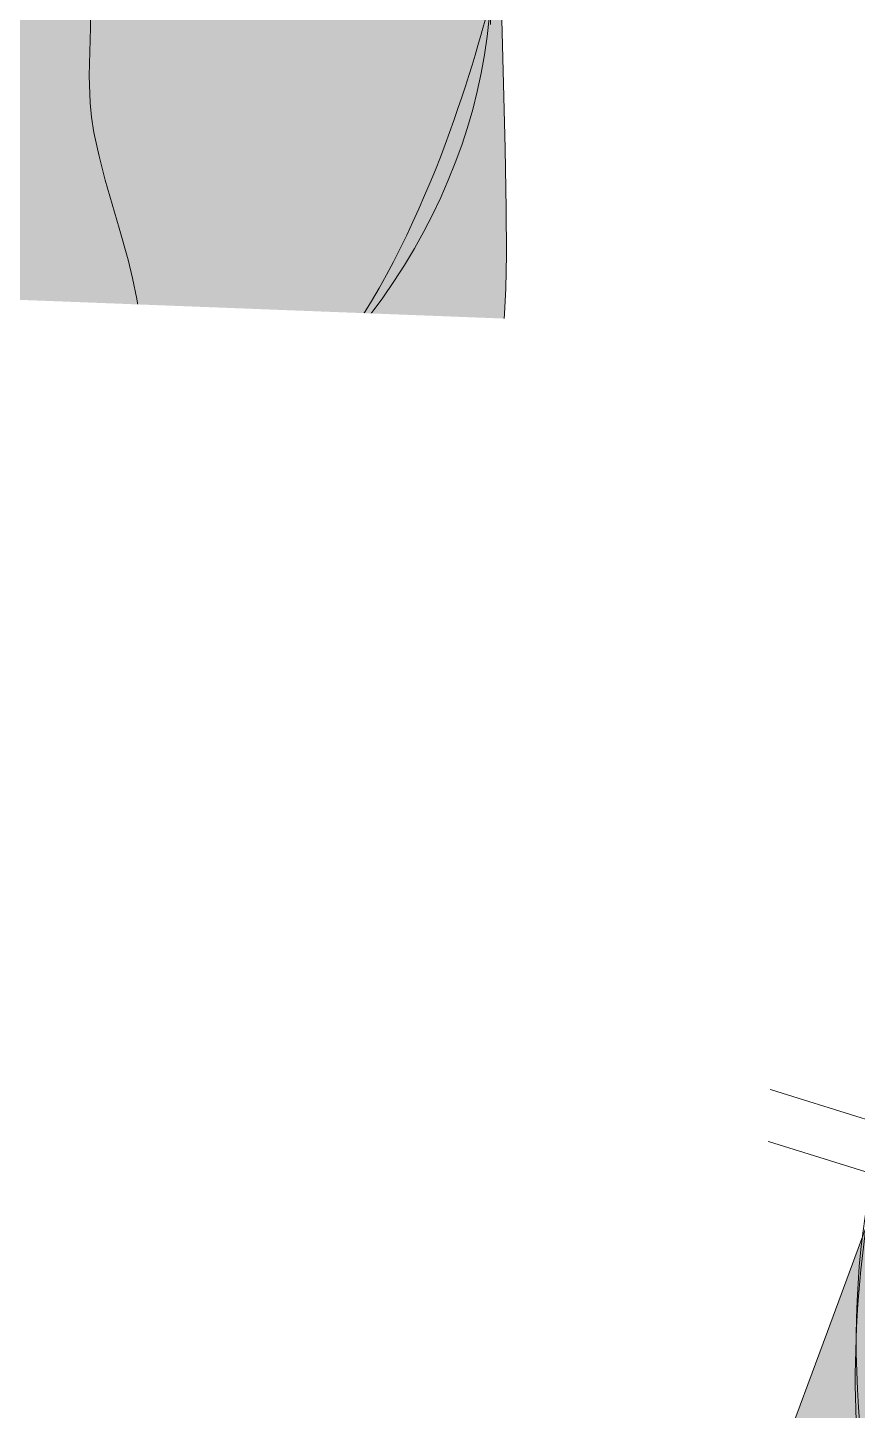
# Model space of a CAD drawing. Header units: millimetres. Extents: x 77934 to 82234, y 1754 to 48754.
# Drawn here: x 79927.8 to 80127.1, y 4141.5 to 4473.5 of the extents above; entities that cross this region are included whole.
import ezdxf

# ---------------------------------------------------------------- set-up
doc = ezdxf.new("R2010")
doc.units = ezdxf.units.MM
doc.header["$MEASUREMENT"] = 0
for name, color, linetype, lineweight in [('FURN-FREE', 1, 'Continuous', 0), ('PRES-FILL', 7, 'Continuous', 0), ('PRES-PEOP', 42, 'Continuous', 0)]:
    doc.layers.add(name, color=color, linetype=linetype, lineweight=lineweight)

# ---------------------------------------------------------------- blocks, each defined once
blk = doc.blocks.new('ANT')
at = {"color": 0, "linetype": 'ByBlock', "lineweight": -2}
for p, q in [((200.5109999999986, -183.8859999999968), (249.0679999999847, -236.3980000000092)), ((191.0699999999924, -191.3760000000084), (240.2560000000085, -244.5679999999966)), ((248.7309999999998, -244.874000000008), (248.7309999999852, -244.8850000000084))]:
    blk.add_line(p, q, dxfattribs=at)
at = {"color": 0, "linetype": 'ByBlock', "lineweight": -2, "extrusion": (0, 0, -1)}
for centre, radius, start, end in [((-244.6581340468256, -240.4625302021313), 6.000000000000006, 137.325825, 227.2958666666667), ((-244.6504633875156, -240.4851204502565), 6.000000000000004, 227.1111666666667, 317.2096027777778)]:
    blk.add_arc(centre, radius, start, end, dxfattribs=at)
blk.add_ellipse((6.022656809931505, -66.65119433997006), major_axis=(-253.4356479310827, 4.731426504006881), ratio=0.7101157289572861, start_param=3.141592653589793, end_param=4.71322896856858, dxfattribs=at)
blk = doc.blocks.new('*U12')
h = blk.add_hatch(color=7)
edge = h.paths.add_edge_path()
edge.add_arc((-189.523069857958, 3.894953851107857), 436.8134136936625, 323.9445916666667, 358.8295111111111)
edge.add_line((247.1991972945689, -5.028036447503837), (248.1122242495794, -5.046691238021594))
edge.add_arc((-201.1721346928398, -2.019808004086372), 449.2945550665203, 359.6139972222223, 394.4989166666667)
edge.add_ellipse((178.4381762329613, 231.508381563428), major_axis=(-9.330090363337066, 20.94804797271573), ratio=0.9239178866150756, start_angle=1.272221872585407e-14, end_angle=89.06783611111112)
edge.add_line((158.9346738031709, 223.2300806680141), (158.9509580197864, 223.2407149623905))
edge.add_arc((-738.9849474954881, -123.8838094883686), 962.6963830246393, 18.352088268259195, 21.135530555555476, ccw=False)
edge.add_line((174.7483423471513, 179.2264030120568), (174.8475005683376, 179.2592964940268))
edge.add_line((174.8475005683376, 179.2592964940268), (174.7632560480815, 179.1814415873669))
edge.add_arc((-738.9849474954881, -123.8838094883686), 962.6963830246393, 12.01740000000001, 18.349268978559394, ccw=False)
edge.add_line((202.6133815910016, 76.5579839336715), (202.6133855943626, 76.55796512744564))
edge.add_ellipse((185.3627297544026, 78.62026789308584), major_axis=(-11.42001704835106, 18.85645010637373), ratio=0.7101413615132938, start_angle=130.3415222222222, end_angle=240.9620472222222, ccw=False)
edge.add_line((182.548972090568, 60.23238496079284), (182.7609163116595, 60.28017894513323))
edge.add_ellipse((-70.28633080801956, 3.22126388597826), major_axis=(259.9547020407176, -4.853131661300873), ratio=0.9615384615384597, start_angle=14.30533888888888, end_angle=36.56680948074337)
edge.add_line((141.2796922553734, 148.2373896328063), (141.2795005683292, 148.2372964940296))
edge.add_line((141.2795005683292, 148.2372964940296), (141.2796552746968, 148.2374394665385))
edge.add_ellipse((-70.28633080801956, 3.22126388597826), major_axis=(259.9547020407176, -4.853131661300873), ratio=0.9615384615384597, start_angle=36.56682350138795, end_angle=90)
edge.add_line((-65.61985805676068, 253.1777081558976), (-65.61938136247227, 253.1770107808261))
edge.add_ellipse((-70.28585411373206, 3.220566510921344), major_axis=(-4.666472751250969, -249.9564442699204), ratio=0.7200000000000008, start_angle=180, end_angle=270.0477989558357)
edge.add_line((-250.2583243620596, 6.371899793577404), (-250.2582958129464, 6.373381804273564))
edge.add_line((-250.2582958129406, 6.373381804252858), (-250.2583502784364, 6.370465271509602))
edge.add_line((-250.2583502784393, 6.370465271513389), (-250.2583243620558, 6.37189979357032))
edge.add_ellipse((-70.29369377163857, 2.800639684093767), major_axis=(-4.731426504006924, -253.4356479310827), ratio=0.710115728957286, start_angle=269.9522072734702, end_angle=360)
edge.add_line((-75.02512027564444, -250.6350082469871), (-75.02560038452975, -250.6345009173383))
edge.add_ellipse((-70.35912763326996, -0.6780566474189982), major_axis=(259.9547020407176, -4.853131661300873), ratio=0.9615384615384597, start_angle=270, end_angle=346.0807666666667)
edge.add_line((180.8396707460943, -65.5166733845399), (182.3148174292173, -65.89743086454109))
edge.add_ellipse((185.5519017692131, -84.89032965886872), major_axis=(-12.11588146826803, -18.41705503726557), ratio=0.7751110379519798, start_angle=119.0379527777778, end_angle=230.2780611111111, ccw=False)
edge.add_line((203.9136546580557, -84.16156648722244), (203.913648516741, -84.16158838126285))
edge.add_arc((-731.6230369943642, 178.2582157786528), 971.6445047199423, 335.21311689757607, 344.3310916666667, ccw=False)
edge.add_line((150.507241983214, -229.0981570245494), (150.5065005683336, -229.1007035059738))
edge.add_line((150.5065005683336, -229.1007035059738), (150.5061343833841, -229.1005555235897))
edge.add_line((150.5061343833841, -229.1005555235897), (150.5055005683334, -229.0987035059807))
edge.add_line((150.5055005683334, -229.0987035059807), (150.5383184758211, -228.9914209545095))
edge.add_ellipse((169.6711985432821, -238.089789751888), major_axis=(19.0190367966044, -9.336634261293678), ratio=0.7660621444968635, start_angle=180.9321638888889, end_angle=270)
edge.add_line((162.5187564786829, -252.659553866557), (163.6179454810781, -253.1991566765646))
at = {"color": 0}
blk.add_rational_spline([(163.6179454810836, -253.1991566765646), (244.3956380618656, -142.2440036543121), (247.1991972945671, -5.028036447503837), (247.6557107720746, -5.037363842769992), (248.1122242495794, -5.046691238021594), (249.0632559276291, 136.1162228151952), (169.1080861778337, 252.4564290876733), (150.0661567962443, 243.9753090432933), (158.93467380316, 223.2300806680141), (158.9428159114777, 223.2353978152096), (158.9509580197864, 223.2407149623905), (167.3843117158976, 201.425456879937), (174.7483423471567, 179.2264030120568), (174.7979214577445, 179.2428497530345), (174.8475005683376, 179.2592964940268), (174.8053783082105, 179.2203690406895), (174.7632560480815, 179.1814415873669), (191.5264878288363, 128.6399398121866), (202.6133815910052, 76.5579839336715), (202.6133835926821, 76.55797453057312), (202.6133855943626, 76.55796512744564), (207.6479790385383, 47.05271919770166), (182.5489720905607, 60.23238496079284), (182.6549442011146, 60.25628195295576), (182.7609163116595, 60.28017894513323), (171.0129643532546, 108.169977247002), (141.2796922553671, 148.2373896328063), (141.2795964118504, 148.2373430634179), (141.2795005683292, 148.2372964940296), (141.279577921513, 148.2373679802695), (141.2796552746968, 148.2374394665385), (65.21804999950018, 250.7350764623698), (-65.61985805676886, 253.1777081558976), (-65.61961970961602, 253.1773594683618), (-65.61938136247227, 253.1770107808261), (-245.7382225845531, 256.5396752922825), (-250.2583243620556, 6.37189979357936), (-250.2583100890397, 6.372640798916109), (-250.2582958129451, 6.373381804252858), (-250.2583230456876, 6.37192353788123), (-250.2583502784364, 6.370465271509602), (-250.2583373217258, 6.371182532544481), (-250.2583243620556, 6.37189979357936), (-255.1439419148483, -247.2723441011622), (-75.02512027564535, -250.6350082469871), (-75.02536033008619, -250.6347545821627), (-75.02560038452975, -250.6345009173383), (128.3684962364832, -254.4316945140599), (180.8396707460925, -65.51667338452535), (181.5772440876553, -65.70705212453322), (182.3148174292173, -65.89743086454109), (209.2685806552236, -53.96520079177571), (203.9136546580557, -84.16156648722244), (203.9136515873979, -84.16157743423537), (203.913648516741, -84.16158838126285), (182.9888989878018, -158.7591245014191), (150.5072419832268, -229.0981570245494), (150.5068712757729, -229.0994302652543), (150.5065005683336, -229.1007035059738), (150.5063174758589, -229.1006295147963), (150.5061343833841, -229.1005555235897), (150.5058174758578, -229.0996295147779), (150.5055005683334, -229.0987035059807), (150.5219095220764, -229.0450622302305), (150.5383184758211, -228.9914209545095), (143.8066565910885, -243.4735979856196), (162.518756478692, -252.6595538665715), (163.0683509798801, -252.9293552715681), (163.6179454810836, -253.1991566765646)], [1, 0.954018458761833, 1, 1, 1, 0.954018458761833, 1, 0.7128353987122346, 1, 1, 1, 0.9997050096312174, 1, 1, 1, 1, 1, 0.9984737766805626, 1, 1, 1, 0.5691322564512941, 1, 1, 1, 0.9811892478442809, 1, 1, 1, 1, 1, 0.8932412642455915, 1, 1, 1, 0.7068117680607829, 1, 0.9999999999957255, 1, 1, 1, 0.999999999995883, 1, 0.7068118065158087, 1, 1, 1, 0.7875766260787885, 1, 1, 1, 0.5646781698281227, 1, 1, 1, 0.9968360298930732, 1, 1, 1, 1, 1, 1, 1, 1, 1, 0.7128353987122346, 1, 1, 1], degree=2, knots=[0, 0, 0, 0.03448275862068965, 0.03448275862068965, 0.06896551724137931, 0.06896551724137931, 0.1034482758620689, 0.1034482758620689, 0.1379310344827586, 0.1379310344827586, 0.1724137931034482, 0.1724137931034482, 0.2068965517241378, 0.2068965517241378, 0.2241379310344826, 0.2241379310344826, 0.2413793103448275, 0.2413793103448275, 0.2758620689655172, 0.2758620689655172, 0.3103448275862069, 0.3103448275862069, 0.3448275862068964, 0.3448275862068964, 0.3793103448275861, 0.3793103448275861, 0.4137931034482755, 0.4137931034482755, 0.4310344827586206, 0.4310344827586206, 0.4482758620689654, 0.4482758620689654, 0.4827586206896549, 0.4827586206896549, 0.5172413793103448, 0.5172413793103448, 0.5517241379310345, 0.5517241379310345, 0.5862068965517239, 0.5862068965517239, 0.6206896551724138, 0.6206896551724138, 0.6551724137931033, 0.6551724137931033, 0.6896551724137929, 0.6896551724137929, 0.7241379310344825, 0.7241379310344825, 0.7586206896551724, 0.7586206896551724, 0.7931034482758622, 0.7931034482758622, 0.8275862068965517, 0.8275862068965517, 0.8620689655172412, 0.8620689655172412, 0.8965517241379309, 0.8965517241379309, 0.9051724137931034, 0.9051724137931034, 0.9137931034482757, 0.9137931034482757, 0.9224137931034483, 0.9224137931034483, 0.9310344827586206, 0.9310344827586206, 0.9655172413793103, 0.9655172413793103, 1, 1, 1], dxfattribs=at)
at = {"color": 0, "linetype": 'Continuous', "lineweight": 0, "rotation": 270}
blk.add_blockref('ANT', (-3.642499431667602, 8.823296494025271), dxfattribs=at)
blk = doc.blocks.new('SERIES 7')
at = {"color": 0, "linetype": 'Continuous', "lineweight": 0, "rotation": 89.99999999999997}
blk.add_blockref('*U12', (-5.046691238036146, -248.112224249594), dxfattribs=at)
blk = doc.blocks.new('ANT_5')
at = {"color": 0, "linetype": 'ByBlock', "lineweight": -2}
for p, q in [((-190.0079999999871, -176.9709999999905), (-240.1239999999962, -227.2659999999887)), ((-180.8859999999913, -184.8449999999866), (-231.6219999999958, -235.7579999999725)), ((-240.1019999999844, -235.7509999999747), (-240.1239999999889, -235.7599999999802))]:
    blk.add_line(p, q, dxfattribs=at)
for centre, radius, start, end in [((-235.875985219478, -231.4913881488319), 6.000000000000006, 135.1867472222222, 225.1567888888889), ((-235.8691630908143, -231.5142489644932), 6.000000000000013, 224.9720888888888, 315.070525)]:
    blk.add_arc(centre, radius, start, end, dxfattribs=at)
at = {"color": 0, "linetype": 'ByBlock', "lineweight": -2, "extrusion": (0, 0, -1)}
blk.add_ellipse((5.602729983089375, -66.64335468206264), major_axis=(-249.9564442699205, 4.666472751250936), ratio=0.7200000000000008, start_param=4.7115489922008, end_param=6.283185307179586, dxfattribs=at)
blk = doc.blocks.new('*U27')
h = blk.add_hatch(color=7)
edge = h.paths.add_edge_path()
edge.add_arc((-189.5230698579689, 3.894953851100581), 436.8134136936624, 323.9445916666667, 358.8295111111111)
edge.add_line((247.1991972945689, -5.028036447518389), (248.1122242495767, -5.046691238021594))
edge.add_arc((-201.1721346928243, -2.019808004093647), 449.2945550665203, 359.6139972222223, 394.4989166666667)
edge.add_ellipse((178.4381762329431, 231.5083815634353), major_axis=(-9.330090363337064, 20.94804797271574), ratio=0.9239178866150759, start_angle=1.272221872585407e-14, end_angle=89.06783611111112)
edge.add_line((158.93467380316, 223.2300806680214), (158.9509580197919, 223.2407149623832))
edge.add_arc((-738.9849474954826, -123.8838094883904), 962.6963830246397, 18.352088268259195, 21.135530555555476, ccw=False)
edge.add_line((174.7483423471422, 179.2264030120641), (174.8475005683285, 179.2592964940268))
edge.add_line((174.8475005683285, 179.2592964940268), (174.7632560480706, 179.1814415873596))
edge.add_arc((-738.9849474954826, -123.8838094883904), 962.6963830246397, 12.01740000000001, 18.349268978559394, ccw=False)
edge.add_line((202.6133815909998, 76.55798393366422), (202.6133855943626, 76.55796512743837))
edge.add_ellipse((185.3627297544008, 78.62026789307856), major_axis=(-11.42001704835106, 18.85645010637373), ratio=0.7101413615132938, start_angle=130.3415222222222, end_angle=240.9620472222222, ccw=False)
edge.add_line((182.5489720905607, 60.23238496079284), (182.7609163116576, 60.28017894514051))
edge.add_ellipse((-70.28633080802683, 3.221263885985536), major_axis=(259.9547020407176, -4.853131661300836), ratio=0.96153846153846, start_angle=14.30533888888888, end_angle=36.56680948074337)
edge.add_line((141.2796922553825, 148.2373896328063), (141.2795005683292, 148.2372964940369))
edge.add_line((141.2795005683292, 148.2372964940369), (141.2796552746877, 148.2374394665385))
edge.add_ellipse((-70.28633080802683, 3.221263885985536), major_axis=(259.9547020407176, -4.853131661300836), ratio=0.96153846153846, start_angle=36.56682350138795, end_angle=90)
edge.add_line((-65.6198580567725, 253.177708155883), (-65.61938136247045, 253.1770107808406))
edge.add_ellipse((-70.28585411375389, 3.220566510943172), major_axis=(-4.666472751250965, -249.9564442699204), ratio=0.7200000000000008, start_angle=180, end_angle=270.0477989558357)
edge.add_line((-250.2583243620651, 6.371899793584676), (-250.2582958129518, 6.373381804280837))
edge.add_line((-250.2582958129497, 6.373381804252858), (-250.25835027844, 6.370465271502326))
edge.add_line((-250.2583502784612, 6.370465271535213), (-250.2583243620776, 6.371899793592144))
edge.add_ellipse((-70.29369377164403, 2.800639684101043), major_axis=(-4.731426504006919, -253.4356479310828), ratio=0.7101157289572858, start_angle=269.9522072734702, end_angle=360)
edge.add_line((-75.02512027566263, -250.6350082470017), (-75.02560038452793, -250.6345009173456))
edge.add_ellipse((-70.3591276332736, -0.6780566474044463), major_axis=(259.9547020407176, -4.853131661300836), ratio=0.96153846153846, start_angle=270, end_angle=346.0807666666667)
edge.add_line((180.8396707460925, -65.51667338453262), (182.3148174292, -65.89743086455564))
edge.add_ellipse((185.5519017691986, -84.89032965885417), major_axis=(-12.11588146826803, -18.41705503726558), ratio=0.7751110379519798, start_angle=119.0379527777778, end_angle=230.2780611111111, ccw=False)
edge.add_line((203.9136546580557, -84.16156648722244), (203.9136485167401, -84.16158838125557))
edge.add_arc((-731.623036994366, 178.2582157786455), 971.6445047199425, 335.213116897576, 344.3310916666666, ccw=False)
edge.add_line((150.507241983214, -229.0981570245422), (150.5065005683282, -229.1007035059738))
edge.add_line((150.5065005683282, -229.1007035059738), (150.506134383395, -229.1005555235824))
edge.add_line((150.506134383395, -229.1005555235824), (150.5055005683098, -229.0987035059807))
edge.add_line((150.5055005683098, -229.0987035059807), (150.5383184758102, -228.9914209545022))
edge.add_ellipse((169.6711985432776, -238.0897897518807), major_axis=(19.01903679660439, -9.336634261293677), ratio=0.7660621444968636, start_angle=180.9321638888889, end_angle=270)
edge.add_line((162.5187564786902, -252.6595538665497), (163.6179454810772, -253.1991566765719))
at = {"color": 0}
blk.add_rational_spline([(163.6179454810772, -253.1991566765864), (244.3956380618474, -142.2440036543194), (247.1991972945543, -5.028036447518389), (247.6557107720728, -5.037363842769992), (248.1122242495767, -5.046691238021594), (249.0632559276128, 136.1162228152025), (169.1080861778319, 252.4564290876879), (150.0661567962234, 243.9753090432933), (158.9346738031454, 223.2300806680287), (158.9428159114759, 223.2353978152023), (158.9509580197919, 223.2407149623832), (167.3843117158976, 201.4254568799224), (174.7483423471713, 179.2264030120423), (174.7979214577354, 179.2428497530418), (174.8475005683285, 179.2592964940268), (174.805378308185, 179.2203690406895), (174.7632560480706, 179.1814415873596), (191.5264878288435, 128.6399398121794), (202.6133815910143, 76.55798393365694), (202.6133835926739, 76.55797453055857), (202.6133855943626, 76.55796512743837), (207.6479790385492, 47.05271919769439), (182.5489720905607, 60.23238496080012), (182.6549442011019, 60.25628195297031), (182.7609163116576, 60.28017894514051), (171.0129643532564, 108.1699772469947), (141.279692255368, 148.237389632799), (141.2795964118559, 148.2373430634252), (141.2795005683292, 148.2372964940369), (141.2795779214939, 148.2373679802913), (141.2796552746877, 148.2374394665385), (65.21804999948654, 250.7350764623843), (-65.6198580567725, 253.1777081558976), (-65.6196197096142, 253.1773594683618), (-65.61938136247045, 253.1770107808406), (-245.7382225845504, 256.5396752922825), (-250.2583243620611, 6.37189979357936), (-250.2583100890479, 6.372640798967041), (-250.2582958129497, 6.373381804281962), (-250.2583230456949, 6.37192353788123), (-250.25835027844, 6.370465271502326), (-250.2583373217494, 6.371182532588136), (-250.2583243620611, 6.37189979357936), (-255.1439419148665, -247.2723441011403), (-75.02512027564808, -250.6350082469871), (-75.02536033009528, -250.63475458217), (-75.02560038452793, -250.6345009173456), (128.3684962364641, -254.4316945140672), (180.8396707460925, -65.51667338452535), (181.5772440876462, -65.70705212454777), (182.3148174292, -65.89743086455564), (209.2685806552181, -53.96520079176116), (203.9136546580557, -84.16156648722244), (203.9136515874125, -84.16157743424264), (203.9136485167401, -84.16158838125557), (182.9888989878091, -158.7591245014555), (150.5072419832431, -229.098157024564), (150.5068712757638, -229.0994302652543), (150.5065005683282, -229.1007035059738), (150.5063174758543, -229.100629514789), (150.506134383395, -229.1005555235824), (150.5058174758742, -229.0996295147925), (150.5055005683098, -229.0987035059807), (150.5219095220673, -229.0450622302451), (150.5383184758102, -228.9914209545022), (143.8066565910704, -243.4735979856196), (162.5187564786902, -252.659553866557), (163.0683509798837, -252.9293552715608), (163.6179454810772, -253.1991566765864)], [1, 0.954018458761833, 1, 1, 1, 0.954018458761833, 1, 0.7128353987122346, 1, 1, 1, 0.9997050096312174, 1, 1, 1, 1, 1, 0.9984737766805626, 1, 1, 1, 0.5691322564512941, 1, 1, 1, 0.9811892478442809, 1, 1, 1, 1, 1, 0.8932412642455915, 1, 1, 1, 0.7068117680607829, 1, 0.9999999999957255, 1, 1, 1, 0.999999999995883, 1, 0.7068118065158087, 1, 1, 1, 0.7875766260787885, 1, 1, 1, 0.5646781698281227, 1, 1, 1, 0.9968360298930732, 1, 1, 1, 1, 1, 1, 1, 1, 1, 0.7128353987122346, 1, 1, 1], degree=2, knots=[0, 0, 0, 0.03448275862068965, 0.03448275862068965, 0.06896551724137931, 0.06896551724137931, 0.1034482758620689, 0.1034482758620689, 0.1379310344827586, 0.1379310344827586, 0.1724137931034482, 0.1724137931034482, 0.2068965517241378, 0.2068965517241378, 0.2241379310344826, 0.2241379310344826, 0.2413793103448275, 0.2413793103448275, 0.2758620689655172, 0.2758620689655172, 0.3103448275862069, 0.3103448275862069, 0.3448275862068964, 0.3448275862068964, 0.3793103448275861, 0.3793103448275861, 0.4137931034482755, 0.4137931034482755, 0.4310344827586206, 0.4310344827586206, 0.4482758620689654, 0.4482758620689654, 0.4827586206896549, 0.4827586206896549, 0.5172413793103448, 0.5172413793103448, 0.5517241379310345, 0.5517241379310345, 0.5862068965517239, 0.5862068965517239, 0.6206896551724138, 0.6206896551724138, 0.6551724137931033, 0.6551724137931033, 0.6896551724137929, 0.6896551724137929, 0.7241379310344825, 0.7241379310344825, 0.7586206896551724, 0.7586206896551724, 0.7931034482758622, 0.7931034482758622, 0.8275862068965517, 0.8275862068965517, 0.8620689655172412, 0.8620689655172412, 0.8965517241379309, 0.8965517241379309, 0.9051724137931034, 0.9051724137931034, 0.9137931034482757, 0.9137931034482757, 0.9224137931034483, 0.9224137931034483, 0.9310344827586206, 0.9310344827586206, 0.9655172413793103, 0.9655172413793103, 1, 1, 1], dxfattribs=at)
at = {"color": 0, "linetype": 'Continuous', "lineweight": 0, "rotation": 270}
blk.add_blockref('ANT_5', (-3.642499431676697, 8.823296494025271), dxfattribs=at)
blk = doc.blocks.new('SERIES 7_5')
at = {"color": 0, "linetype": 'Continuous', "lineweight": 0, "rotation": 89.99999999999997}
blk.add_blockref('*U27', (-5.046691238014319, -248.1122242496203), dxfattribs=at)
blk = doc.blocks.new('*U46')
at = {"layer": 'PRES-FILL', "linetype": 'ByBlock', "lineweight": -2}
h = blk.add_hatch(color=0, dxfattribs=at)
edge = h.paths.add_edge_path(flags=16)
edge.add_spline(control_points=[(-239.9524863308998, -161.0124088863231), (-239.2212068480148, -157.9110122816201), (-235.7149674933871, -154.085007166912), (-231.4126016438286, -150.0678667386237)], knot_values=[0, 0, 0, 0, 1, 1, 1, 1], degree=3, periodic=0)
edge.add_spline(control_points=[(-231.4126016438286, -150.0678667386237), (-224.747478510214, -137.8873331370123), (-218.2168042378744, -120.9757911663764), (-212.9241151692513, -126.0238091647479), (-207.8294236050142, -130.8829827112495), (-221.6645183844721, -140.966032833996), (-231.4126016438286, -150.0678667386237)], knot_values=[0, 0, 0, 0, 0.5095306753181346, 0.5095306753181346, 0.5095306753181346, 1, 1, 1, 1], degree=3, periodic=0)
edge.add_spline(control_points=[(-231.4126016438286, -150.0678667386237), (-234.2634168511113, -155.2777405440429), (-237.1388288752505, -159.6220975622564), (-239.9524863308998, -161.0124088863231)], knot_values=[0, 0, 0, 0, 1, 1, 1, 1], degree=3, periodic=0)
edge.add_spline(control_points=[(-239.9524863308998, -161.0124088863231), (-240.4032948050772, -162.9243124796049), (-239.7995365345687, -164.5608434287278), (-237.6776202227775, -165.7970222715376), (-220.977602491068, -175.5260622344504), (-203.960532280882, -185.4105026725156), (-186.754640152687, -194.685188583011), (-165.7502890488358, -206.0074006364011), (-144.8794356574554, -217.2609508401802), (-123.706836066809, -228.347149891968), (-103.5585007293839, -238.8970332521858), (-83.22230879989365, -250.0971559124737), (-60.75444813868762, -254.0934469609347), (-41.52798461100519, -257.5132004144398), (-21.98663363652213, -256.6827756325074), (-2.596294969359406, -256.3408671001816), (28.41673173792424, -255.794016494503), (59.45060442158683, -254.550764911939), (90.46306334774818, -254.0345243147021), (105.6249305891915, -253.7821363496332), (120.7877924816694, -254.9773984175699), (135.965280802131, -254.8931982903596), (154.5731156177726, -254.7899676354718), (172.1756785241078, -249.7708860747807), (189.863224886305, -240.462515105799), (222.5493998694619, -223.2608616897487), (249.7377119496769, -199.4903996830835), (261.5771928007607, -166.3757141015521), (269.6959013162368, -143.667921150336), (274.2707815196873, -120.8124063957366), (277.2513511636771, -97.42887154799246), (279.9169243905862, -76.51658568152925), (282.544114359006, -55.6095876408508), (285.0801855604523, -34.6817727486341), (288.1441489075742, -9.397759536208468), (291.1702784961044, 15.92754356788646), (293.5174693979652, 41.24678919529833), (295.291479945723, 60.38311456500378), (288.6375423779427, 79.20723903452745), (283.8079663851559, 98.16471077263122), (277.738679998828, 121.9884015710995), (270.8581083010422, 144.137345592113), (257.601952323027, 165.8287476761179), (244.4625023318895, 187.3291806367197), (226.3771582845666, 202.3113405306067), (204.7464937032964, 214.6055595702783), (183.8774473086542, 226.4668977441615), (163.0073696804047, 235.5725983305601), (140.1769944213611, 240.0180476983078), (107.0139216010857, 246.4754431387701), (73.74603251859298, 250.5958459202666), (40.34001843103124, 253.8846339691809), (15.28444376750213, 256.3513297652098), (-9.983324563715541, 257.5248594804289), (-35.20328793875251, 256.8048737118079), (-42.95128906430728, 256.5836818542448), (-51.55446082194703, 255.1478518421209), (-57.30015453588749, 249.6527203701116), (-77.55153934473856, 230.2844721557049), (-94.51446210323229, 209.6583913911454), (-113.4410824717334, 190.075542282153), (-133.4092552517077, 169.4150277835579), (-154.2033612236264, 149.3929533135233), (-173.9658345113148, 128.4651054239803), (-176.3620192949347, 125.9276198604639), (-176.7147552291817, 122.0470801973424), (-178.7305124079348, 119.1400444218889), (-180.8020494603334, 116.1525653816352), (-183.3955042560019, 113.6501951823739), (-186.2330924041507, 111.4249211487768), (-196.9490558517491, 103.0213213448442), (-213.0673644037006, 106.2023339232837), (-224.2204950171663, 96.98185802936496), (-238.6672208439259, 85.03851298583322), (-247.1651264564462, 68.61944543175923), (-253.7261879291736, 53.38625858772139), (-260.656671001967, 37.29536475795612), (-260.1999008536804, 13.98035777156474), (-254.9727570413415, -2.205602814268786), (-248.0791697845834, -23.55174052114307), (-206.7754332566383, 57.99489246275334), (-197.4728358368648, 43.3084751542192), (-192.176906299138, 34.94755962508498), (-209.4407440059704, 11.60212918152683), (-201.0816007402982, 1.716403765734867), (-199.7384243900788, 0.1279308611265151), (-196.9210028814568, -2.971730811244925), (-195.2018622719143, -1.513076489689411), (-172.4497696709968, 17.79159121042176), (-145.7242768354172, 43.5042753558082), (-141.3350861032268, 69.0592220172839), (-140.1769798368969, 75.8020011922199), (-141.389030323664, 83.03279752854723), (-144.255079560452, 90.31928122138197)], knot_values=[0, 0, 0, 0, 0.004098381531734696, 0.004098381531734696, 0.004098381531734696, 0.03635368013720219, 0.03635368013720219, 0.03635368013720219, 0.07572982011414187, 0.07572982011414187, 0.07572982011414187, 0.1132010653974124, 0.1132010653974124, 0.1132010653974124, 0.14526640270913, 0.14526640270913, 0.14526640270913, 0.1965519000639748, 0.1965519000639748, 0.1965519000639748, 0.2216251747810174, 0.2216251747810174, 0.2216251747810174, 0.25236539637566, 0.25236539637566, 0.25236539637566, 0.3091726121130702, 0.3091726121130702, 0.3091726121130702, 0.3481271264153437, 0.3481271264153437, 0.3481271264153437, 0.3829647993414165, 0.3829647993414165, 0.3829647993414165, 0.4250540564899624, 0.4250540564899624, 0.4250540564899624, 0.4568651827461615, 0.4568651827461615, 0.4568651827461615, 0.4968419500255261, 0.4968419500255261, 0.4968419500255261, 0.5364667654958765, 0.5364667654958765, 0.5364667654958765, 0.5746963866582342, 0.5746963866582342, 0.5746963866582342, 0.630228181300859, 0.630228181300859, 0.630228181300859, 0.6718787961638446, 0.6718787961638446, 0.6718787961638446, 0.6846745725113127, 0.6846745725113127, 0.6846745725113127, 0.7297748169105458, 0.7297748169105458, 0.7297748169105458, 0.7773569765908894, 0.7773569765908894, 0.7773569765908894, 0.78312627708974, 0.78312627708974, 0.78312627708974, 0.7890552252170661, 0.7890552252170661, 0.7890552252170661, 0.8114455046014806, 0.8114455046014806, 0.8114455046014806, 0.8404477855449914, 0.8404477855449914, 0.8404477855449914, 0.8710830444871903, 0.8710830444871903, 0.8710830444871903, 0.9114849997865957, 0.9114849997865957, 0.9114849997865957, 0.9344856628054873, 0.9344856628054873, 0.9344856628054873, 0.9381814897131244, 0.9381814897131244, 0.9381814897131244, 0.9870941822375215, 0.9870941822375215, 0.9870941822375215, 1, 1, 1, 1], degree=3, periodic=0)
edge.add_line((-144.255079560452, 90.31928122138197), (-95.31612511958883, 113.2414254034957))
edge.add_spline(control_points=[(-95.31612511958883, 113.2414254034957), (-73.79272867241707, 123.3226051567181), (-52.03402328233915, 132.8844799221697), (-30.0334711214191, 141.9146900501219), (-6.674303095338473, 151.5025492159621), (20.98957123037508, 144.8923246508639), (45.61527358014973, 138.9913765835518), (58.97043579228102, 135.7911381690355), (71.61061726711068, 132.0110950033704), (82.34120677545525, 120.637196407959), (90.66936752237689, 111.8097544721968), (94.78006318725784, 102.2058977594279), (95.48042894361606, 91.60739822073083)], knot_values=[0, 0, 0, 0, 0.3242048070790112, 0.3242048070790112, 0.3242048070790112, 0.6684304659642469, 0.6684304659642469, 0.6684304659642469, 0.8551130404015013, 0.8551130404015013, 0.8551130404015013, 1, 1, 1, 1], degree=3, periodic=0)
edge.add_line((95.48042894361606, 91.60739822073083), (96.04298071459925, 83.0944110700948))
edge.add_spline(control_points=[(96.04298071459925, 83.0944110700948), (82.26625688535205, 83.50662463964545), (68.43307370899129, 82.7950343824341), (54.3888899844651, 76.20992686519457), (36.39102424858083, 67.770997036685), (25.88419175099625, 56.3633295394684), (14.54979706520226, 39.72071040702576), (2.985574218556394, 22.74062794685597), (-3.426805924797918, 5.507174289465183), (-4.858945993070847, -11.86881220420764), (-6.140735119391138, -27.42060845739616), (-2.597705011818107, -43.15895750903292), (9.226037338631613, -59.14840762733365), (19.56657311867821, -73.13209199310222), (32.29822144419359, -77.0210520363471), (44.8119480754267, -83.54295276748599), (54.3577180379616, -88.51801462819276), (74.17222895972009, -81.21134401648305), (76.7266228377166, -91.58238122421608), (78.03122683460879, -96.87917460840254), (74.46627252651979, -102.5621957618132), (72.8897972476534, -107.9475888007291), (68.91827490326614, -121.5146957984689), (72.48459253994861, -137.8431872470246), (59.6269040072093, -148.162834997609), (41.66772113882507, -162.5769686592685), (20.45791926366201, -153.7455782445759), (1.22366967909511, -157.5147138919274), (-16.03507997663564, -160.896731384797), (-33.6338141730148, -168.8618674341415), (-50.56368662166005, -169.1227630973735), (-78.1081714659731, -169.5472339055559), (-102.4511716447341, -142.6508810736559), (-128.7039567292286, -132.3806935725152), (-153.1093946709525, -122.8331951680302), (-181.3577003890759, -117.7178796278313), (-205.3418513705556, -108.5033554362453), (-229.9704173450182, -99.0412520183163), (-230.6249537844033, -40.50484273326583), (-248.3572336145307, -38.18923861795338), (-250.3143522600976, -37.93366448803863), (-254.5140487485123, -40.71043529809685), (-256.145673254995, -42.89104730190593), (-261.311568188712, -49.79509443913412), (-254.6454996634247, -73.93077895756869), (-257.6565244524791, -71.65543706832977), (-261.7004528053012, -68.59956067318853), (-266.3073291088895, -46.45354048759327), (-273.404001993511, -36.3206696355337), (-276.2275149867437, -32.28916177614883), (-281.8691634543156, -20.97848918188538), (-284.7092405751155, -25.87623831439123), (-289.8915543205867, -34.81320430935011), (-291.2073110859483, -43.97704213649558), (-291.4669513858153, -53.13588879049348), (-292.1272987534894, -76.42973139468813), (-293.7031375529896, -99.68674977481714), (-279.4779087040315, -123.5510290288221), (-269.2669864230202, -140.6808976124885), (-255.6097869407431, -151.9757691284467), (-244.0835488535049, -160.6457718901074), (-242.7287510102933, -161.6648468869389), (-241.3482166776394, -161.7020805101056), (-239.9524863308998, -161.0124088863231)], knot_values=[0, 0, 0, 0, 0.0445675321191511, 0.0445675321191511, 0.0445675321191511, 0.1016815997639398, 0.1016815997639398, 0.1016815997639398, 0.1599537725823565, 0.1599537725823565, 0.1599537725823565, 0.2121083342373425, 0.2121083342373425, 0.2121083342373425, 0.2577204674264914, 0.2577204674264914, 0.2577204674264914, 0.2925144935189276, 0.2925144935189276, 0.2925144935189276, 0.3102848248294786, 0.3102848248294786, 0.3102848248294786, 0.3550525854241348, 0.3550525854241348, 0.3550525854241348, 0.4175826737119677, 0.4175826737119677, 0.4175826737119677, 0.4736904586800346, 0.4736904586800346, 0.4736904586800346, 0.5649764407445235, 0.5649764407445235, 0.5649764407445235, 0.6498388415546573, 0.6498388415546573, 0.6498388415546573, 0.7369813565731338, 0.7369813565731338, 0.7369813565731338, 0.746599309966639, 0.746599309966639, 0.746599309966639, 0.7770507628045908, 0.7770507628045908, 0.7770507628045908, 0.817948298408715, 0.817948298408715, 0.817948298408715, 0.8342199689575515, 0.8342199689575515, 0.8342199689575515, 0.8639110295738617, 0.8639110295738617, 0.8639110295738617, 0.9394247835290591, 0.9394247835290591, 0.9394247835290591, 0.9936288375354178, 0.9936288375354178, 0.9936288375354178, 1, 1, 1, 1], degree=3, periodic=0)
at = {"layer": 'PRES-PEOP', "color": 0, "linetype": 'ByBlock', "lineweight": -2, "flags": 128}
for points in [[(43.93335605013544, -255.1771867579082), (-2.596294969359406, -256.3408671001816), (-17.1414287808575, -256.6160611843225), (-28.04863310907967, -256.6767409476015), (-36.22764680155797, -256.5128130073281), (-42.36092983973231, -256.2182807968202), (-46.96025990402359, -255.8781769816851), (-53.85811527847545, -255.1424441111303), (-60.75444813868762, -254.0934469609347), (-64.97073085603006, -253.2592890843516), (-72.73302654156396, -251.2817044900294), (-79.38723114988898, -249.1585496895859), (-85.11712610700306, -247.0418034586182), (-90.06862815475597, -245.0193186391552), (-98.61619355276616, -241.1682932289259), (-111.2295769614111, -234.8814595137665), (-123.706836066809, -228.347149891968), (-155.2897907351526, -211.6086690238735), (-186.754640152687, -194.685188583011), (-199.623195255921, -187.6233270316297), (-218.7655833834706, -176.7640975622344), (-237.6776202227775, -165.7970222715376), (-238.753151591698, -165.0220803482371), (-239.4714189217648, -164.1884112466942), (-239.8825678659814, -163.3078730367997), (-240.0310463490587, -162.390889612434), (-239.9561941468446, -161.446601554213), (-239.6927744237437, -160.4830020642839), (-239.2714527784465, -159.5070594032441), (-238.7192288269398, -158.5248271247401), (-238.0598248788265, -157.5415432814625), (-237.3140358340033, -156.5617196656822), (-235.6045697922682, -154.5960127200378), (-233.735466216338, -152.6855398912303), (-231.7998239392564, -150.8481578597275), (-227.8553885712618, -147.3243586602621), (-220.7634341554094, -141.1170287084824)], [(-223.3268346158648, -133.4040382871608), (-233.6297676644508, -153.541839944417), (-234.9288894405299, -155.6670759418339), (-236.0675059097839, -157.3203315237624), (-237.0652043084629, -158.5813497658237), (-237.939246285905, -159.5241577815468), (-238.7048260968058, -160.213776290213), (-239.375305366214, -160.7052721452201), (-240.5499586771593, -161.2929915003915), (-241.4320239557946, -161.4879240136215), (-242.0941650569002, -161.4855508961336), (-243.0883093166349, -161.2278119579132), (-244.0835488535049, -160.6457718901074), (-248.4941965130301, -157.2089185480727), (-252.3893798723866, -153.9729169584898), (-255.81434270725, -150.948948417572), (-258.8167300416389, -148.1440107685485), (-261.4432248717603, -145.5602064855048), (-266.0259894479768, -140.7280384083133)], [(-110.7777217931607, -141.6044162534527), (-96.0606925946422, -150.9953572959785), (-84.99244998476206, -157.8568721968331), (-80.81183633087403, -160.2068450768857), (-73.43343237684712, -163.8463989011798), (-67.83320876959715, -166.0682766507234), (-63.58763252967947, -167.3858430226537), (-60.37451325323491, -168.1511268988979), (-55.50324101208025, -168.9008728349727), (-50.56368662166005, -169.1227630973735), (-47.36630891382993, -168.995341651229), (-44.35992975754289, -168.7259620261757), (-38.70271012921785, -167.8829423868738), (-33.73439012281415, -166.8488329303364), (-29.37600917340751, -165.7716638412385), (-21.73119655007304, -163.6381629632087), (-10.24587121830609, -160.3015354762465), (-4.506490145040516, -158.7892339794053), (1.22366967909511, -157.5147138919274), (4.857258789570551, -156.9446033880231), (8.299600385695157, -156.6300725964684), (14.82431085094959, -156.4620814282825), (26.34955987156354, -156.7469520354352), (30.66793513531138, -156.7901595481089)]]:
    blk.add_lwpolyline(points, dxfattribs=at)
blk = doc.blocks.new('*U48')
at = {"layer": 'PRES-FILL', "linetype": 'ByBlock', "lineweight": -2}
h = blk.add_hatch(color=0, dxfattribs=at)
edge = h.paths.add_edge_path(flags=16)
edge.add_spline(control_points=[(-87.07831214771431, -291.074455210568), (-88.89239608471689, -288.4548494400733), (-89.38684500839736, -283.2889002702796), (-89.4902516683942, -277.4036297992643)], knot_values=[0, 0, 0, 0, 1, 1, 1, 1], degree=3, periodic=0)
edge.add_spline(control_points=[(-89.4902516683942, -277.4036297992643), (-94.07544578360103, -264.297846913767), (-102.2647964179341, -248.1244687475628), (-94.97166972406558, -247.5728208029395), (-87.95137615264684, -247.0418098000227), (-89.72454525636567, -264.0690811901732), (-89.4902516683942, -277.4036297992643)], knot_values=[0, 0, 0, 0, 0.5095306753181346, 0.5095306753181346, 0.5095306753181346, 1, 1, 1, 1], degree=3, periodic=0)
edge.add_spline(control_points=[(-89.4902516683942, -277.4036297992643), (-87.52906642857124, -283.0092524417923), (-86.22724547806138, -288.0536722698744), (-87.07831214771431, -291.074455210568)], knot_values=[0, 0, 0, 0, 1, 1, 1, 1], degree=3, periodic=0)
edge.add_spline(control_points=[(-87.07831214771431, -291.074455210568), (-85.95999222937098, -292.6893514408293), (-84.34017201393726, -293.3365619410324), (-82.00130538469239, -292.5880610099775), (-63.59383381524822, -286.6971694839522), (-44.85866232329863, -280.6748171649087), (-26.44999149462092, -274.1039725800074), (-3.977330236477428, -266.0825154139457), (18.35495155211538, -258.1142490278435), (40.76494914462091, -249.8098054021902), (62.09082103249966, -241.9071048271435), (84.02545566084154, -234.3002088238209), (102.036338375372, -220.2868875461572), (117.4488240068895, -208.2952424799078), (129.9151441368595, -193.2241611071513), (142.6432244093739, -178.5923170648311), (163.0005941387935, -155.1900558744019), (182.8546414146113, -131.3060623629208), (203.2343677893368, -107.9247166533969), (213.1979345754662, -96.49367016924225), (224.2374659781781, -86.03110257816297), (234.336419344676, -74.70105654421786), (246.7178919629514, -60.8102453242609), (254.7748833751684, -44.37492258181737), (259.7027346673858, -25.00474835186469), (268.8092894337606, 10.790883861162), (269.3557246566488, 46.90065336134285), (252.6851600430236, 77.86553913385433), (241.2536237630557, 99.09914599222975), (227.3397290832945, 117.7993371364064), (211.966218272064, 135.6688070436285), (198.2174307192763, 151.6497725143636), (184.4468728898064, 167.5986870605047), (170.5998475073284, 183.493856690744), (153.87051506016, 202.6976618187982), (137.0851828110317, 221.9010084819674), (119.8497930294398, 240.5959913312327), (106.8232585273217, 254.725688552513), (88.3860189729603, 262.3861756959013), (71.07116077229148, 271.4910562303485), (49.31172820177744, 282.9330808634259), (28.25311481849349, 292.6512301065959), (3.265834411577089, 297.327335357113), (-21.50146026014409, 301.9622726039452), (-44.73838342509407, 298.5593976669188), (-68.35236469296797, 290.7234910957632), (-91.13489496562397, 283.1634876956887), (-111.8712580557476, 273.757788462317), (-130.4584782136517, 259.7759117501773), (-157.4580053185928, 239.4660399102067), (-182.7918153615465, 217.5136692575179), (-207.6003872519213, 194.9019255928797), (-226.2076064091088, 177.9423975816535), (-243.9963418850384, 159.9594654293687), (-260.3465887236234, 140.7443127180013), (-265.3696622714924, 134.841091423732), (-270.0630620164884, 127.4894450132851), (-269.8281436665711, 119.5425549639112), (-269.0001458406769, 91.53279035794549), (-265.0361819725513, 65.12352676320006), (-263.1618364924361, 37.95410509096109), (-261.1843437510834, 9.289520726684714), (-260.2340487209731, -19.56111516155215), (-257.9202655614936, -48.25189084419253), (-257.6397211215808, -51.73062547015434), (-254.9934591090132, -54.59069810861547), (-254.183716304964, -58.03427320504125), (-253.3515663618309, -61.57313863994932), (-253.2291796873178, -65.17489315882995), (-253.4760670082032, -68.77246832678065), (-254.4084206014377, -82.35847235090478), (-267.5626279749558, -92.2012533899615), (-268.1809031531739, -106.6588880038762), (-268.9817591903266, -125.38596030396), (-262.4752963332285, -142.6908594273409), (-255.5529541847645, -157.7631315541803), (-248.2408484707412, -173.6840503382045), (-230.6169023986295, -188.9544215020287), (-215.0945164613804, -195.9084356161984), (-194.623504809002, -205.0794293369763), (-227.5421476998308, -119.8030906882996), (-210.4050449188508, -122.7259414140135), (-200.6489644700923, -124.3899080240517), (-194.866563146832, -152.8433226549896), (-181.9270150395751, -153.2528445356293), (-179.8478432335833, -153.318647942433), (-175.6591534205218, -153.301155687579), (-175.5916423200542, -151.0476115536221), (-174.6981617055717, -121.2229162775111), (-175.9042505497491, -84.15658467015601), (-191.9475750214333, -63.78702212474309), (-196.1806730426179, -58.41242815859005), (-202.3631110610149, -54.47162794200267), (-209.6942834992806, -51.72211669212993)], knot_values=[0, 0, 0, 0, 0.004098381531734696, 0.004098381531734696, 0.004098381531734696, 0.03635368013720219, 0.03635368013720219, 0.03635368013720219, 0.07572982011414187, 0.07572982011414187, 0.07572982011414187, 0.1132010653974124, 0.1132010653974124, 0.1132010653974124, 0.14526640270913, 0.14526640270913, 0.14526640270913, 0.1965519000639748, 0.1965519000639748, 0.1965519000639748, 0.2216251747810174, 0.2216251747810174, 0.2216251747810174, 0.25236539637566, 0.25236539637566, 0.25236539637566, 0.3091726121130702, 0.3091726121130702, 0.3091726121130702, 0.3481271264153437, 0.3481271264153437, 0.3481271264153437, 0.3829647993414165, 0.3829647993414165, 0.3829647993414165, 0.4250540564899624, 0.4250540564899624, 0.4250540564899624, 0.4568651827461615, 0.4568651827461615, 0.4568651827461615, 0.4968419500255261, 0.4968419500255261, 0.4968419500255261, 0.5364667654958765, 0.5364667654958765, 0.5364667654958765, 0.5746963866582342, 0.5746963866582342, 0.5746963866582342, 0.630228181300859, 0.630228181300859, 0.630228181300859, 0.6718787961638446, 0.6718787961638446, 0.6718787961638446, 0.6846745725113127, 0.6846745725113127, 0.6846745725113127, 0.7297748169105458, 0.7297748169105458, 0.7297748169105458, 0.7773569765908894, 0.7773569765908894, 0.7773569765908894, 0.78312627708974, 0.78312627708974, 0.78312627708974, 0.7890552252170661, 0.7890552252170661, 0.7890552252170661, 0.8114455046014806, 0.8114455046014806, 0.8114455046014806, 0.8404477855449914, 0.8404477855449914, 0.8404477855449914, 0.8710830444871903, 0.8710830444871903, 0.8710830444871903, 0.9114849997865957, 0.9114849997865957, 0.9114849997865957, 0.9344856628054873, 0.9344856628054873, 0.9344856628054873, 0.9381814897131244, 0.9381814897131244, 0.9381814897131244, 0.9870941822375215, 0.9870941822375215, 0.9870941822375215, 1, 1, 1, 1], degree=3, periodic=0)
edge.add_line((-209.6942834992806, -51.72211669212993), (-193.9554313921399, -0.02416496867954265))
edge.add_spline(control_points=[(-193.9554313921399, -0.02416496867954265), (-187.0334699935629, 22.71264097995299), (-179.5682325628295, 45.27655141684227), (-171.5461613383959, 67.66414764717774), (-163.0286974003247, 91.4342611524844), (-139.597424702326, 107.5570674201881), (-118.7270846086176, 121.8980210750233), (-107.4085535302584, 129.6754951798503), (-96.13803730570362, 136.5337036815545), (-80.505380870105, 136.8893178527214), (-68.37265735137044, 137.1653149897102), (-58.48686090830597, 133.788806689874), (-50.14550819517171, 127.2132180820699)], knot_values=[0, 0, 0, 0, 0.3242048070790112, 0.3242048070790112, 0.3242048070790112, 0.6684304659642469, 0.6684304659642469, 0.6684304659642469, 0.8551130404015013, 0.8551130404015013, 0.8551130404015013, 1, 1, 1, 1], degree=3, periodic=0)
edge.add_line((-50.14550819517171, 127.2132180820699), (-43.44551937066717, 121.9315363570713))
edge.add_spline(control_points=[(-43.44551937066717, 121.9315363570713), (-52.97537610726431, 111.974317400578), (-61.70828375140263, 101.2227619635159), (-66.21967390886857, 86.38209284511686), (-72.00109886941209, 67.36351722246036), (-70.56204819519189, 51.92159684378566), (-65.78859446715796, 32.36011425749894), (-60.91834914841456, 12.40198238466837), (-52.41068678941519, -3.899051625026914), (-40.46282677573618, -16.5962448272403), (-29.76929379775538, -27.96044344349502), (-15.70692158868769, -35.86571801296668), (4.085994196764659, -37.78828460552177), (21.39602580966312, -39.46967853730894), (32.80868237357936, -32.61645050879451), (46.03115763617097, -27.6878752554112), (56.11757800570922, -23.92824017641396), (63.95629683326115, -4.318340353165695), (73.36998533713631, -9.364488506827911), (78.1778326130734, -11.94170461557951), (80.01234252595168, -18.3945593916651), (82.95708621913218, -23.171128274691), (90.37560748163378, -35.20446003899269), (104.8919222977129, -43.48754374751297), (103.9488796295336, -59.94721314535855), (102.6316696437716, -82.93752061139821), (81.87161202238349, -92.7792170114044), (71.79374211268441, -109.5896862432128), (62.75094410454039, -124.673595745051), (56.88481326241163, -143.0784906290573), (45.74386686026992, -155.8284881344371), (27.61782189121004, -176.5724195560615), (-8.658404096204322, -176.6467294013346), (-33.86351756975637, -189.27100827291), (-57.29500610369723, -201.0069461387902), (-80.00715993152699, -218.5647198101869), (-102.9092625649646, -230.2106602262065), (-126.4267073182564, -242.1695080541322), (-170.3451343521738, -203.4649171256387), (-183.9370973616024, -215.0859390001715), (-185.4372476237622, -216.3685557200224), (-186.1864357418526, -221.3471233283999), (-185.6590915353736, -224.0190201072546), (-183.9894642690779, -232.4785265553146), (-161.5987339165295, -243.6861511579191), (-165.3047475051571, -244.3993410344483), (-170.282073989234, -245.3571839500655), (-189.8162513641873, -233.952116057364), (-202.0941385273327, -232.4393783164996), (-206.9790718614095, -231.8375139307173), (-219.1576623974688, -228.455448597073), (-217.4211306994985, -233.8441241850014), (-214.2524660100171, -243.676888008551), (-208.3265807279677, -250.7895085956916), (-201.6973211800214, -257.1143157225961), (-184.8370183137304, -273.2002998294338), (-168.6169997198012, -289.9416467815317), (-141.366924796981, -295.3527005507058), (-121.8067194644536, -299.2367751116544), (-104.2733657352946, -296.6543974041706), (-90.11643816898868, -293.897495961508), (-88.45242821300053, -293.5734488525923), (-87.50048847752623, -292.5729312999538), (-87.07831214771431, -291.074455210568)], knot_values=[0, 0, 0, 0, 0.0445675321191511, 0.0445675321191511, 0.0445675321191511, 0.1016815997639398, 0.1016815997639398, 0.1016815997639398, 0.1599537725823565, 0.1599537725823565, 0.1599537725823565, 0.2121083342373425, 0.2121083342373425, 0.2121083342373425, 0.2577204674264914, 0.2577204674264914, 0.2577204674264914, 0.2925144935189276, 0.2925144935189276, 0.2925144935189276, 0.3102848248294786, 0.3102848248294786, 0.3102848248294786, 0.3550525854241348, 0.3550525854241348, 0.3550525854241348, 0.4175826737119677, 0.4175826737119677, 0.4175826737119677, 0.4736904586800346, 0.4736904586800346, 0.4736904586800346, 0.5649764407445235, 0.5649764407445235, 0.5649764407445235, 0.6498388415546573, 0.6498388415546573, 0.6498388415546573, 0.7369813565731338, 0.7369813565731338, 0.7369813565731338, 0.746599309966639, 0.746599309966639, 0.746599309966639, 0.7770507628045908, 0.7770507628045908, 0.7770507628045908, 0.817948298408715, 0.817948298408715, 0.817948298408715, 0.8342199689575515, 0.8342199689575515, 0.8342199689575515, 0.8639110295738617, 0.8639110295738617, 0.8639110295738617, 0.9394247835290591, 0.9394247835290591, 0.9394247835290591, 0.9936288375354178, 0.9936288375354178, 0.9936288375354178, 1, 1, 1, 1], degree=3, periodic=0)
at = {"layer": 'PRES-PEOP', "color": 0, "linetype": 'ByBlock', "lineweight": -2, "flags": 128}
blk.add_lwpolyline([(-259.4371670907858, -26.71139872654021), (-261.2444344400137, 5.641489619956701), (-263.1618364924361, 37.95410509096109)], dxfattribs=at)

msp = doc.modelspace()

# ---------------------------------------------------------------- block references
at = {"layer": 'FURN-FREE', "linetype": 'Continuous', "lineweight": 0, "xscale": 1.000000317032586, "yscale": 1.000000317032586, "zscale": 1.000000317032586}
for name, p, rotation in [('SERIES 7', (79806.03728118517, 4812.598924738586), 357.786965797323), ('SERIES 7_5', (80608.5759384759, 4227.553106824979), 297.5830576579175)]:
    msp.add_blockref(name, p, dxfattribs=dict(at, rotation=rotation))
at = {"layer": 'PRES-FILL', "rotation": 89.99990469565063}
msp.add_blockref('*U46', (79786.11409745557, 4447.078040000499), dxfattribs=at)
at = {"layer": 'PRES-FILL', "xscale": 1.000009635247656, "yscale": 1.000009635247656, "zscale": 1.000009635247656, "rotation": 336.398001993927}
msp.add_blockref('*U48', (80357.05306639818, 4050.596379808262), dxfattribs=at)

# ---------------------------------------------------------------- next in the draw order: wipeouts: each hides what was drawn before it
msp.add_wipeout([(78674.19263407553, 4456.478411408216), (78645.22997658924, 3707.0394748116287), (80084.15365444482, 3651.43113689965), (80113.11631193112, 4400.870073496239)]).dxf.layer = 'FURN-FREE'

doc.saveas('drawing.dxf')
